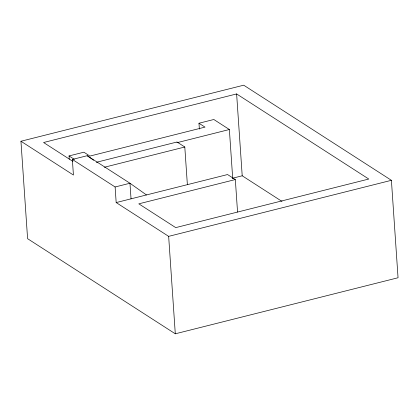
<?xml version="1.0" encoding="UTF-8"?>
<svg xmlns="http://www.w3.org/2000/svg" width="419" height="419" viewBox="0 0 419 419"><rect width="100%" height="100%" fill="white"/><g stroke="black" fill="none" stroke-linecap="round" stroke-linejoin="round"><path stroke-width="0.63" d="M20.95 141.245L243.706 85.198L391.409 180.311L398.05 277.755L175.294 333.802L27.591 238.689L20.95 141.245L73.425 175.037L72.361 159.445L87.21 155.711L129.969 183.239L146.472 194.945M237.547 212.03L235.331 179.552L138.804 203.838L175.729 227.617L368.783 179.044L236.625 93.94L43.576 142.512L72.896 161.399M69.255 159.178L69.035 155.931L83.884 152.197L89.907 156.072L205.001 127.119L198.973 123.238L199.371 129.083M198.973 123.238L213.826 119.499L229.371 129.513L232.692 178.232M96.27 162.326L177.028 142.004L184.8 147.011L187.372 184.69M176.891 142.717L229.371 129.513M104.352 167.254L184.8 147.011M72.361 159.445L115.115 186.979L129.969 183.239L131.032 198.831M115.115 186.979L116.178 202.571L227.559 174.545L235.331 179.552M232.309 178.285L242.208 175.791L282.003 201.419M116.178 202.571L168.653 236.358L391.409 180.311M69.035 155.931L74.393 159.382M87.21 155.711L93.599 160.241M236.625 93.94L242.208 175.791M168.653 236.358L175.294 333.802"/></g></svg>
